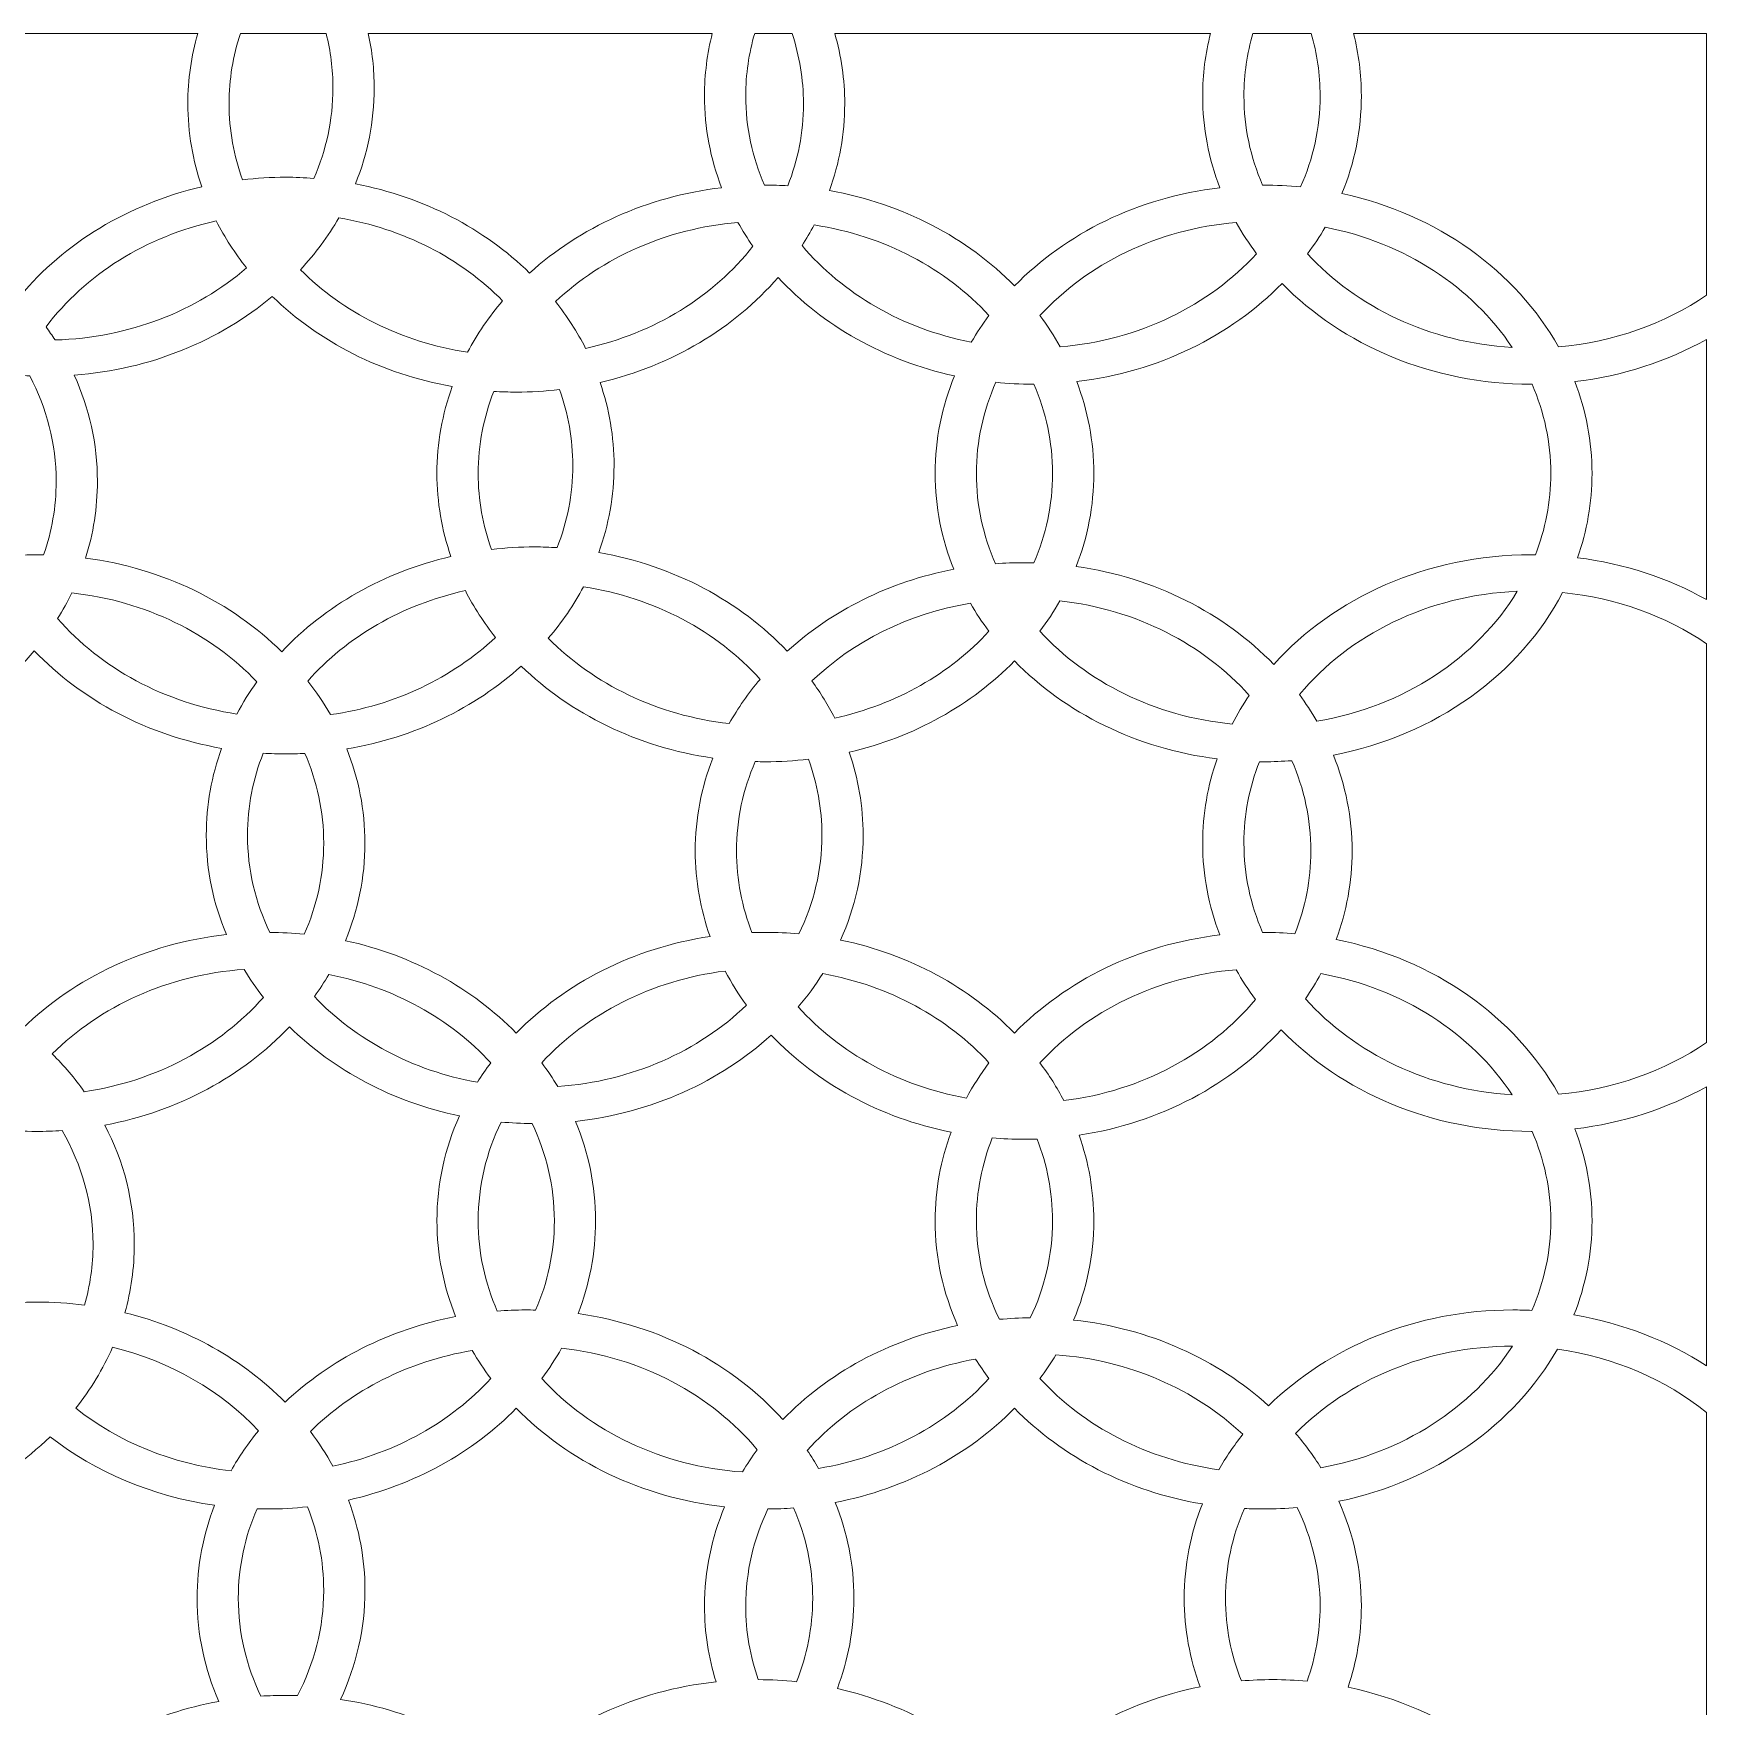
# Model space of a CAD drawing. Header units: millimetres. Extents: x -1200 to 1200, y -590 to 590.
# Drawn here: x 605 to 1200, y -5 to 590 of the extents above; entities that cross this region are included whole.
import ezdxf

# ---------------------------------------------------------------- set-up
doc = ezdxf.new("R2010")
doc.units = ezdxf.units.MM
doc.header["$MEASUREMENT"] = 0
doc.layers.add('Layer 1', color=7, linetype='Continuous')

msp = doc.modelspace()

# ---------------------------------------------------------------- linework, layer by layer
at = {"layer": 'Layer 1', "color": 250, "lineweight": 20}
for points, knots in [([(543.3538, 589.9734), (543.3538, 589.9734), (663.743, 589.9734), (663.743, 589.9734), (661.4451, 581.9739), (660.2236, 573.6065), (660.2236, 564.9951), (660.2236, 554.7371), (661.9615, 544.8251), (665.1823, 535.4687), (638.9406, 529.3663), (616.2749, 515.4071), (600.6733, 496.6547), (584.7477, 513.2691), (562.9384, 525.4062), (538.1119, 530.5495), (543.2757, 542.1024), (546.1196, 554.6628), (546.1196, 567.7908), (546.1196, 575.4042), (545.1628, 582.8268), (543.3538, 589.9734)], [0, 0, 0, 0, 0.14285714, 0.14285714, 0.14285714, 0.28571429, 0.28571429, 0.28571429, 0.42857143, 0.42857143, 0.42857143, 0.57142857, 0.57142857, 0.57142857, 0.71428571, 0.71428571, 0.71428571, 0.85714286, 0.85714286, 0.85714286, 1, 1, 1, 1]), ([(678.9283, 589.9734), (678.9283, 589.9734), (709.379, 589.9734), (709.379, 589.9734), (710.9594, 583.7271), (711.7941, 577.2402), (711.7941, 570.5864), (711.7941, 559.2826), (709.3811, 548.4571), (704.9969, 538.4824), (701.6936, 538.7329), (698.3528, 538.8664), (694.9774, 538.8664), (689.7795, 538.8664), (684.6596, 538.5622), (679.6384, 537.9781), (676.5513, 546.5092), (674.8814, 555.5866), (674.8814, 564.9951), (674.8814, 573.6585), (676.2936, 582.04), (678.9283, 589.9734)], [0, 0, 0, 0, 0.14285714, 0.14285714, 0.14285714, 0.28571429, 0.28571429, 0.28571429, 0.42857143, 0.42857143, 0.42857143, 0.57142857, 0.57142857, 0.57142857, 0.71428571, 0.71428571, 0.71428571, 0.85714286, 0.85714286, 0.85714286, 1, 1, 1, 1]), ([(724.3458, 589.9734), (724.3458, 589.9734), (846.5984, 589.9734), (846.5984, 589.9734), (844.7889, 582.8268), (843.8346, 575.4042), (843.8346, 567.7908), (843.8346, 556.3909), (845.9735, 545.4152), (849.9183, 535.1585), (823.3319, 532.0262), (799.5342, 520.9844), (781.7067, 504.8339), (765.6141, 520.5317), (744.0994, 531.8683), (719.7934, 536.5197), (724.098, 547.186), (726.452, 558.6523), (726.452, 570.5864), (726.452, 577.2124), (725.7263, 583.6925), (724.3458, 589.9734)], [0, 0, 0, 0, 0.14285714, 0.14285714, 0.14285714, 0.28571429, 0.28571429, 0.28571429, 0.42857143, 0.42857143, 0.42857143, 0.57142857, 0.57142857, 0.57142857, 0.71428571, 0.71428571, 0.71428571, 0.85714286, 0.85714286, 0.85714286, 1, 1, 1, 1]), ([(861.6692, 589.9734), (861.6692, 589.9734), (874.9604, 589.9734), (874.9604, 589.9734), (877.5957, 582.04), (879.0114, 573.6585), (879.0114, 564.9951), (879.0114, 554.7904), (877.0448, 544.9766), (873.4377, 535.8259), (870.8049, 535.9837), (868.1507, 536.0708), (865.4735, 536.0708), (865.3563, 536.0708), (865.2393, 536.0691), (865.1221, 536.0686), (860.8425, 545.9375), (858.4925, 556.6307), (858.4925, 567.7908), (858.4925, 575.4434), (859.5954, 582.8759), (861.6692, 589.9734)], [0, 0, 0, 0, 0.14285714, 0.14285714, 0.14285714, 0.28571429, 0.28571429, 0.28571429, 0.42857143, 0.42857143, 0.42857143, 0.57142857, 0.57142857, 0.57142857, 0.71428571, 0.71428571, 0.71428571, 0.85714286, 0.85714286, 0.85714286, 1, 1, 1, 1]), ([(890.1483, 589.9734), (890.1483, 589.9734), (1023.6531, 589.9734), (1023.6531, 589.9734), (1021.8436, 582.8264), (1020.8882, 575.4045), (1020.8882, 567.7908), (1020.8882, 556.3909), (1023.0285, 545.4152), (1026.9723, 535.1581), (997.9419, 531.7382), (972.2346, 518.8898), (953.9972, 500.2555), (937.2826, 517.3307), (914.2967, 529.5502), (888.2272, 534.1038), (891.7567, 543.8587), (893.6692, 554.237), (893.6692, 564.9951), (893.6692, 573.6065), (892.4462, 581.9739), (890.1483, 589.9734)], [0, 0, 0, 0, 0.14285714, 0.14285714, 0.14285714, 0.28571429, 0.28571429, 0.28571429, 0.42857143, 0.42857143, 0.42857143, 0.57142857, 0.57142857, 0.57142857, 0.71428571, 0.71428571, 0.71428571, 0.85714286, 0.85714286, 0.85714286, 1, 1, 1, 1]), ([(1038.7192, 589.9734), (1038.7192, 589.9734), (1059.4458, 589.9734), (1059.4458, 589.9734), (1061.5181, 582.875), (1062.6224, 575.4429), (1062.6224, 567.7908), (1062.6224, 556.3829), (1060.1669, 545.4613), (1055.7051, 535.4107), (1051.378, 535.843), (1046.9823, 536.0708), (1042.527, 536.0708), (1042.4099, 536.0708), (1042.2928, 536.0691), (1042.1757, 536.0686), (1037.8966, 545.9375), (1035.5461, 556.6307), (1035.5461, 567.7908), (1035.5461, 575.4429), (1036.6475, 582.875), (1038.7192, 589.9734)], [0, 0, 0, 0, 0.14285714, 0.14285714, 0.14285714, 0.28571429, 0.28571429, 0.28571429, 0.42857143, 0.42857143, 0.42857143, 0.57142857, 0.57142857, 0.57142857, 0.71428571, 0.71428571, 0.71428571, 0.85714286, 0.85714286, 0.85714286, 1, 1, 1, 1]), ([(1074.513, 589.9734), (1074.513, 589.9734), (1199.95, 589.9734), (1199.95, 589.9734), (1199.95, 589.9734), (1199.95, 496.9338), (1199.95, 496.9338), (1185.1029, 486.8383), (1167.0246, 480.246), (1147.3426, 478.5981), (1132.2814, 505.4811), (1104.1881, 525.7932), (1070.373, 533.1066), (1074.8383, 543.9474), (1077.2804, 555.6267), (1077.2804, 567.7908), (1077.2804, 575.4045), (1076.3231, 582.8264), (1074.513, 589.9734)], [0, 0, 0, 0, 0.16666667, 0.16666667, 0.16666667, 0.33333333, 0.33333333, 0.33333333, 0.5, 0.5, 0.5, 0.66666667, 0.66666667, 0.66666667, 0.83333333, 0.83333333, 0.83333333, 1, 1, 1, 1]), ([(609.8335, 485.7106), (610.9475, 484.1774), (612.0193, 482.6179), (613.0416, 481.0315), (639.467, 481.7778), (663.4097, 491.4149), (681.0997, 506.6354), (676.9462, 511.8734), (673.3311, 517.4638), (670.3325, 523.3461), (645.2299, 517.8474), (623.7527, 504.1533), (609.8335, 485.7106)], [0, 0, 0, 0, 0.25, 0.25, 0.25, 0.5, 0.5, 0.5, 0.75, 0.75, 0.75, 1, 1, 1, 1]), ([(759.6135, 476.6904), (763.0585, 483.1756), (767.2495, 489.299), (772.0975, 494.9662), (757.2985, 509.9588), (736.9479, 520.623), (713.8984, 524.4427), (710.0941, 517.8589), (705.4987, 511.6817), (700.2308, 506.0047), (715.3366, 490.8867), (736.1237, 480.2439), (759.6135, 476.6904)], [0, 0, 0, 0, 0.25, 0.25, 0.25, 0.5, 0.5, 0.5, 0.75, 0.75, 0.75, 1, 1, 1, 1]), ([(861.0497, 514.334), (859.1321, 517.0721), (857.3586, 519.8963), (855.7342, 522.7953), (830.2552, 520.6605), (807.4599, 510.2404), (790.8924, 494.6569), (795.0159, 489.4479), (798.6045, 483.8907), (801.585, 478.0447), (826.0741, 483.4086), (847.1114, 496.571), (861.0497, 514.334)], [0, 0, 0, 0, 0.25, 0.25, 0.25, 0.5, 0.5, 0.5, 0.75, 0.75, 0.75, 1, 1, 1, 1]), ([(938.6678, 480.275), (914.1941, 485.0014), (892.9657, 497.4752), (878.511, 514.6003), (880.0488, 516.9761), (881.4829, 519.4112), (882.8046, 521.8996), (907.7592, 518.1252), (929.6606, 506.3469), (944.9445, 489.7065), (942.6697, 486.6706), (940.5723, 483.5226), (938.6678, 480.275)], [0, 0, 0, 0, 0.25, 0.25, 0.25, 0.5, 0.5, 0.5, 0.75, 0.75, 0.75, 1, 1, 1, 1]), ([(1040.0294, 511.6813), (1037.3637, 515.2386), (1034.9436, 518.9491), (1032.7888, 522.7936), (1004.698, 520.4399), (979.8691, 508.0182), (963.0528, 489.7065), (965.7176, 486.1509), (968.1361, 482.4413), (970.2894, 478.5981), (998.3827, 480.95), (1023.2131, 493.3687), (1040.0294, 511.6813)], [0, 0, 0, 0, 0.25, 0.25, 0.25, 0.5, 0.5, 0.5, 0.75, 0.75, 0.75, 1, 1, 1, 1]), ([(1130.8617, 478.3886), (1101.5484, 480.083), (1075.5489, 492.7219), (1058.1407, 511.6787), (1060.4171, 514.7155), (1062.5159, 517.8644), (1064.4205, 521.1132), (1092.7334, 515.644), (1116.7007, 499.8019), (1130.8617, 478.3886)], [0, 0, 0, 0, 0.33333333, 0.33333333, 0.33333333, 0.66666667, 0.66666667, 0.66666667, 1, 1, 1, 1]), ([(932.7083, 468.283), (907.6851, 473.6951), (885.7956, 486.223), (870.0002, 503.2653), (854.4497, 485.254), (832.2914, 471.8632), (806.7388, 465.9217), (809.96, 456.5648), (811.7, 446.6537), (811.7, 436.3949), (811.7, 425.6368), (809.7919, 415.2563), (806.2615, 405.5027), (832.9649, 400.8369), (856.4328, 388.1284), (873.2375, 370.3953), (889.0033, 384.7746), (909.4851, 395.1398), (932.4575, 399.5376), (928.1529, 410.2022), (925.8039, 421.6674), (925.8039, 433.5992), (925.8039, 445.7641), (928.2409, 457.4429), (932.7083, 468.283)], [0, 0, 0, 0, 0.125, 0.125, 0.125, 0.25, 0.25, 0.25, 0.375, 0.375, 0.375, 0.5, 0.5, 0.5, 0.625, 0.625, 0.625, 0.75, 0.75, 0.75, 0.875, 0.875, 0.875, 1, 1, 1, 1]), ([(1046.132, 365.7239), (1067.5431, 389.4256), (1100.6131, 404.6749), (1137.6113, 404.6749), (1138.1123, 404.6749), (1138.6102, 404.6634), (1139.1096, 404.6579), (1142.6596, 413.7429), (1144.5917, 423.4795), (1144.5917, 433.5992), (1144.5917, 444.7609), (1142.2408, 455.4542), (1137.9606, 465.3239), (1137.844, 465.3234), (1137.7279, 465.32), (1137.6113, 465.32), (1102.2724, 465.32), (1070.5181, 479.2309), (1049.0835, 501.1311), (1030.8451, 482.498), (1005.1359, 469.6518), (976.1048, 466.2335), (980.0523, 455.9764), (982.196, 445.0016), (982.196, 433.5992), (982.196, 422.0466), (979.9932, 410.9323), (975.9468, 400.5579), (1003.8719, 396.5883), (1028.5282, 383.8671), (1046.132, 365.7239)], [0, 0, 0, 0, 0.1, 0.1, 0.1, 0.2, 0.2, 0.2, 0.3, 0.3, 0.3, 0.4, 0.4, 0.4, 0.5, 0.5, 0.5, 0.6, 0.6, 0.6, 0.7, 0.7, 0.7, 0.8, 0.8, 0.8, 0.9, 0.9, 0.9, 1, 1, 1, 1]), ([(619.877, 468.5001), (625.1699, 456.8226), (628.0889, 444.1038), (628.0889, 430.8035), (628.0889, 421.3657), (626.6226, 412.2175), (623.8778, 403.5288), (651.4221, 399.8807), (675.8618, 387.7274), (693.6022, 370.2315), (708.9287, 386.475), (729.8388, 398.5195), (753.7055, 404.0708), (750.4838, 413.4271), (748.7503, 423.3408), (748.7503, 433.5992), (748.7503, 444.3564), (750.6579, 454.7339), (754.1874, 464.4872), (729.0552, 468.8782), (706.7869, 480.3915), (690.2444, 496.5147), (671.5751, 480.8634), (647.0319, 470.5695), (619.877, 468.5001)], [0, 0, 0, 0, 0.125, 0.125, 0.125, 0.25, 0.25, 0.25, 0.375, 0.375, 0.375, 0.5, 0.5, 0.5, 0.625, 0.625, 0.625, 0.75, 0.75, 0.75, 0.875, 0.875, 0.875, 1, 1, 1, 1]), ([(1199.95, 481.2316), (1199.95, 481.2316), (1199.95, 388.7578), (1199.95, 388.7578), (1186.3175, 396.3584), (1170.7858, 401.552), (1154.1388, 403.6389), (1157.4561, 413.1221), (1159.2496, 423.1825), (1159.2496, 433.5992), (1159.2496, 445.0011), (1157.1048, 455.9756), (1153.1595, 466.2335), (1170.1768, 468.2373), (1186.0503, 473.4817), (1199.95, 481.2316)], [0, 0, 0, 0, 0.2, 0.2, 0.2, 0.4, 0.4, 0.4, 0.6, 0.6, 0.6, 0.8, 0.8, 0.8, 1, 1, 1, 1]), ([(608.9788, 404.6485), (611.8712, 412.9275), (613.431, 421.7109), (613.431, 430.8035), (613.431, 444.1542), (610.0712, 456.8366), (604.0626, 468.2381), (602.6039, 468.3013), (601.1527, 468.3888), (599.708, 468.498), (595.3231, 458.5229), (592.9122, 447.6996), (592.9122, 436.3949), (592.9122, 425.167), (595.2907, 414.4124), (599.6193, 404.4936), (601.8803, 404.61), (604.1576, 404.6749), (606.4506, 404.6749), (607.2958, 404.6749), (608.1376, 404.6643), (608.9788, 404.6485)], [0, 0, 0, 0, 0.14285714, 0.14285714, 0.14285714, 0.28571429, 0.28571429, 0.28571429, 0.42857143, 0.42857143, 0.42857143, 0.57142857, 0.57142857, 0.57142857, 0.71428571, 0.71428571, 0.71428571, 0.85714286, 0.85714286, 0.85714286, 1, 1, 1, 1]), ([(960.9061, 465.3239), (960.7894, 465.3234), (960.6743, 465.32), (960.5577, 465.32), (956.1, 465.32), (951.7008, 465.547), (947.3711, 465.9792), (942.9093, 455.9286), (940.4618, 445.008), (940.4618, 433.5992), (940.4618, 422.2976), (942.8709, 411.4729), (947.2545, 401.5008), (950.5593, 401.7504), (953.9031, 401.8793), (957.279, 401.8793), (958.4875, 401.8793), (959.6895, 401.8571), (960.8891, 401.8247), (965.1827, 411.7076), (967.5381, 422.42), (967.5381, 433.5992), (967.5381, 444.7614), (965.1887, 455.455), (960.9061, 465.3239)], [0, 0, 0, 0, 0.125, 0.125, 0.125, 0.25, 0.25, 0.25, 0.375, 0.375, 0.375, 0.5, 0.5, 0.5, 0.625, 0.625, 0.625, 0.75, 0.75, 0.75, 0.875, 0.875, 0.875, 1, 1, 1, 1]), ([(768.1637, 406.5809), (773.1855, 407.1655), (778.3058, 407.4706), (783.5042, 407.4706), (786.1824, 407.4706), (788.8377, 407.3836), (791.472, 407.2253), (795.0795, 416.3756), (797.0422, 426.1911), (797.0422, 436.3949), (797.0422, 445.8042), (795.3707, 454.8803), (792.2831, 463.4119), (787.2629, 462.8277), (782.1445, 462.5244), (776.9467, 462.5244), (774.2689, 462.5244), (771.6101, 462.6038), (768.9764, 462.7608), (765.3704, 453.613), (763.4082, 443.8013), (763.4082, 433.5992), (763.4082, 424.1903), (765.0756, 415.1117), (768.1637, 406.5809)], [0, 0, 0, 0, 0.125, 0.125, 0.125, 0.25, 0.25, 0.25, 0.375, 0.375, 0.375, 0.5, 0.5, 0.5, 0.625, 0.625, 0.625, 0.75, 0.75, 0.75, 0.875, 0.875, 0.875, 1, 1, 1, 1]), ([(852.6271, 344.704), (855.7537, 350.2398), (859.4288, 355.4975), (863.5988, 360.4155), (848.2915, 377.422), (826.1322, 389.4734), (800.8338, 393.2998), (797.3869, 386.8133), (793.1899, 380.6929), (788.3383, 375.0244), (804.4268, 358.7233), (827.081, 347.541), (852.6271, 344.704)], [0, 0, 0, 0, 0.25, 0.25, 0.25, 0.5, 0.5, 0.5, 0.75, 0.75, 0.75, 1, 1, 1, 1]), ([(618.9557, 391.1323), (617.4539, 388.0115), (615.781, 384.9696), (613.9479, 382.0135), (629.2814, 364.4579), (651.8304, 351.9923), (677.6432, 348.0885), (679.7466, 352.0499), (682.1311, 355.8743), (684.7718, 359.5434), (668.5515, 376.5848), (645.2769, 388.2867), (618.9557, 391.1323)], [0, 0, 0, 0, 0.25, 0.25, 0.25, 0.5, 0.5, 0.5, 0.75, 0.75, 0.75, 1, 1, 1, 1]), ([(702.872, 359.8241), (716.7188, 375.4737), (736.3288, 387.0101), (758.8604, 391.9473), (761.8414, 386.1012), (765.4299, 380.5428), (769.5529, 375.3325), (754.3341, 361.0201), (733.8622, 351.0647), (710.8808, 347.885), (708.5143, 352.032), (705.835, 356.0198), (702.872, 359.8241)], [0, 0, 0, 0, 0.25, 0.25, 0.25, 0.5, 0.5, 0.5, 0.75, 0.75, 0.75, 1, 1, 1, 1]), ([(944.9435, 377.4919), (942.544, 380.6938), (940.3407, 384.0181), (938.355, 387.4551), (916.2619, 383.795), (896.6458, 373.8523), (882.0239, 359.8301), (885.07, 355.6328), (887.7793, 351.2298), (890.1142, 346.6497), (912.0267, 351.4495), (931.1719, 362.4956), (944.9435, 377.4919)], [0, 0, 0, 0, 0.25, 0.25, 0.25, 0.5, 0.5, 0.5, 0.75, 0.75, 0.75, 1, 1, 1, 1]), ([(1031.346, 344.5342), (1033.1696, 348.0428), (1035.2153, 351.4453), (1037.4622, 354.7303), (1021.2556, 372.7868), (997.3334, 385.2777), (970.1274, 388.3004), (968.0165, 384.5626), (965.6515, 380.9524), (963.0554, 377.4881), (979.5828, 359.4921), (1003.8503, 347.1852), (1031.346, 344.5342)], [0, 0, 0, 0, 0.25, 0.25, 0.25, 0.5, 0.5, 0.5, 0.75, 0.75, 0.75, 1, 1, 1, 1]), ([(1055.2393, 355.0017), (1072.9291, 376.1991), (1100.9514, 390.3676), (1132.6972, 391.7006), (1118.3676, 368.0626), (1092.3271, 350.6678), (1061.4479, 345.5506), (1059.5669, 348.8044), (1057.4917, 351.9577), (1055.2393, 355.0017)], [0, 0, 0, 0, 0.33333333, 0.33333333, 0.33333333, 0.66666667, 0.66666667, 0.66666667, 1, 1, 1, 1]), ([(1199.95, 373.0659), (1199.95, 373.0659), (1199.95, 231.3464), (1199.95, 231.3464), (1185.1034, 221.2513), (1167.0267, 214.659), (1147.3456, 213.0112), (1131.9856, 240.4306), (1103.0672, 261.0148), (1068.3488, 267.9434), (1072.0119, 277.8647), (1074.0015, 288.4389), (1074.0015, 299.4077), (1074.0015, 311.3422), (1071.6556, 322.8094), (1067.3499, 333.4753), (1103.6316, 340.4201), (1133.702, 362.2515), (1148.7847, 391.2654), (1167.9059, 389.4234), (1185.4673, 382.9122), (1199.95, 373.0659)], [0, 0, 0, 0, 0.14285714, 0.14285714, 0.14285714, 0.28571429, 0.28571429, 0.28571429, 0.42857143, 0.42857143, 0.42857143, 0.57142857, 0.57142857, 0.57142857, 0.71428571, 0.71428571, 0.71428571, 0.85714286, 0.85714286, 0.85714286, 1, 1, 1, 1]), ([(605.6714, 370.5421), (590.6712, 352.5158), (569.1416, 338.9206), (544.184, 332.4751), (547.5708, 322.9011), (549.3984, 312.7332), (549.3984, 302.2034), (549.3984, 287.6495), (545.9085, 273.7903), (539.6307, 261.2324), (563.2105, 258.5293), (584.6137, 249.6026), (601.6265, 236.4065), (619.972, 254.3256), (645.383, 266.5694), (673.9396, 269.6949), (669.3108, 280.7094), (666.781, 292.6033), (666.781, 304.9991), (666.781, 315.7558), (668.6892, 326.1325), (672.2182, 335.8861), (645.7413, 340.5118), (622.4447, 353.0436), (605.6714, 370.5421)], [0, 0, 0, 0, 0.125, 0.125, 0.125, 0.25, 0.25, 0.25, 0.375, 0.375, 0.375, 0.5, 0.5, 0.5, 0.625, 0.625, 0.625, 0.75, 0.75, 0.75, 0.875, 0.875, 0.875, 1, 1, 1, 1]), ([(840.5559, 299.4077), (840.5559, 310.9582), (842.7532, 322.0708), (846.7977, 332.444), (819.9769, 336.2582), (796.1709, 348.1453), (778.7331, 365.1564), (762.3048, 350.2782), (740.8111, 339.7348), (716.7343, 335.7218), (720.8998, 325.2104), (723.1732, 313.9339), (723.1732, 302.2034), (723.1732, 290.0394), (720.7312, 278.3601), (716.2659, 267.5192), (740.2331, 262.3358), (761.3264, 250.622), (776.9426, 234.6673), (794.3143, 252.4175), (818.4637, 264.919), (845.8074, 269.0216), (842.3944, 278.6285), (840.5559, 288.8361), (840.5559, 299.4077)], [0, 0, 0, 0, 0.125, 0.125, 0.125, 0.25, 0.25, 0.25, 0.375, 0.375, 0.375, 0.5, 0.5, 0.5, 0.625, 0.625, 0.625, 0.75, 0.75, 0.75, 0.875, 0.875, 0.875, 1, 1, 1, 1]), ([(1020.8882, 302.2034), (1020.8882, 312.618), (1022.6768, 322.6762), (1025.993, 332.1572), (997.3649, 335.747), (972.0304, 348.516), (953.9987, 366.94), (938.8059, 351.4179), (918.4292, 339.9115), (895.2651, 334.5254), (898.4858, 325.1681), (900.2268, 315.2578), (900.2268, 304.9991), (900.2268, 291.8716), (897.3868, 279.3077), (892.224, 267.7548), (916.6452, 262.6947), (938.1413, 250.8652), (953.9962, 234.6673), (972.2331, 253.302), (997.9419, 266.1508), (1026.9723, 269.5707), (1023.0275, 279.827), (1020.8882, 290.8035), (1020.8882, 302.2034)], [0, 0, 0, 0, 0.125, 0.125, 0.125, 0.25, 0.25, 0.25, 0.375, 0.375, 0.375, 0.5, 0.5, 0.5, 0.625, 0.625, 0.625, 0.75, 0.75, 0.75, 0.875, 0.875, 0.875, 1, 1, 1, 1]), ([(681.4389, 304.9991), (681.4389, 315.2024), (683.4021, 325.0149), (687.0086, 334.1635), (689.6424, 334.0061), (692.2996, 333.9242), (694.9774, 333.9242), (697.2699, 333.9242), (699.5448, 333.9886), (701.8052, 334.1047), (706.1338, 324.185), (708.5154, 313.4316), (708.5154, 302.2034), (708.5154, 290.7955), (706.0598, 279.874), (701.598, 269.8234), (697.5696, 270.2257), (693.4807, 270.4501), (689.3401, 270.4792), (684.2543, 281.1122), (681.4389, 292.7761), (681.4389, 304.9991)], [0, 0, 0, 0, 0.14285714, 0.14285714, 0.14285714, 0.28571429, 0.28571429, 0.28571429, 0.42857143, 0.42857143, 0.42857143, 0.57142857, 0.57142857, 0.57142857, 0.71428571, 0.71428571, 0.71428571, 0.85714286, 0.85714286, 0.85714286, 1, 1, 1, 1]), ([(855.2137, 299.4077), (855.2137, 310.5869), (857.5722, 321.2946), (861.8649, 331.178), (863.0633, 331.1456), (864.2664, 331.1285), (865.4735, 331.1285), (870.6708, 331.1285), (875.7897, 331.4319), (880.8094, 332.0156), (883.897, 323.484), (885.569, 314.4083), (885.569, 304.9991), (885.569, 292.5731), (882.6594, 280.7235), (877.4126, 269.9488), (873.4867, 270.303), (869.5033, 270.4834), (865.4735, 270.4834), (863.8821, 270.4834), (862.2967, 270.454), (860.7204, 270.3977), (857.1534, 279.5027), (855.2137, 289.2628), (855.2137, 299.4077)], [0, 0, 0, 0, 0.125, 0.125, 0.125, 0.25, 0.25, 0.25, 0.375, 0.375, 0.375, 0.5, 0.5, 0.5, 0.625, 0.625, 0.625, 0.75, 0.75, 0.75, 0.875, 0.875, 0.875, 1, 1, 1, 1]), ([(1035.5461, 302.2034), (1035.5461, 312.3206), (1037.4738, 322.0546), (1041.0227, 331.1371), (1041.5237, 331.1315), (1042.0251, 331.1285), (1042.527, 331.1285), (1045.9038, 331.1285), (1049.2462, 331.2608), (1052.5509, 331.5112), (1056.9356, 321.5365), (1059.3437, 310.712), (1059.3437, 299.4077), (1059.3437, 289.1186), (1057.3435, 279.2267), (1053.6789, 270.0111), (1050.0068, 270.3204), (1046.2887, 270.4834), (1042.527, 270.4834), (1042.4099, 270.4834), (1042.2928, 270.4817), (1042.1757, 270.4813), (1037.8971, 280.351), (1035.5461, 291.0434), (1035.5461, 302.2034)], [0, 0, 0, 0, 0.125, 0.125, 0.125, 0.25, 0.25, 0.25, 0.375, 0.375, 0.375, 0.5, 0.5, 0.5, 0.625, 0.625, 0.625, 0.75, 0.75, 0.75, 0.875, 0.875, 0.875, 1, 1, 1, 1]), ([(612.0028, 227.2984), (616.2163, 223.1049), (620.0436, 218.6055), (623.4399, 213.8475), (649.1717, 217.6603), (671.6852, 229.9784), (687.0762, 247.3744), (684.5896, 250.5669), (682.3087, 253.89), (680.2385, 257.3257), (653.1731, 255.426), (629.0277, 244.1858), (612.0028, 227.2984)], [0, 0, 0, 0, 0.25, 0.25, 0.25, 0.5, 0.5, 0.5, 0.75, 0.75, 0.75, 1, 1, 1, 1]), ([(858.7502, 244.5754), (855.9334, 248.4604), (853.4073, 252.522), (851.1949, 256.7351), (824.9748, 253.488), (801.9037, 241.4379), (785.9993, 224.1187), (788.0416, 221.3939), (789.9416, 218.5811), (791.6861, 215.6848), (818.139, 217.5422), (841.7985, 228.3207), (858.7502, 244.5754)], [0, 0, 0, 0, 0.25, 0.25, 0.25, 0.5, 0.5, 0.5, 0.75, 0.75, 0.75, 1, 1, 1, 1]), ([(936.9308, 211.6001), (912.8875, 215.899), (891.8702, 227.6581), (877.1733, 243.9865), (880.3575, 247.7414), (883.259, 251.6925), (885.8437, 255.8152), (909.5366, 251.5739), (930.2847, 240.0841), (944.945, 224.1204), (941.9556, 220.1309), (939.2737, 215.9485), (936.9308, 211.6001)], [0, 0, 0, 0, 0.25, 0.25, 0.25, 0.5, 0.5, 0.5, 0.75, 0.75, 0.75, 1, 1, 1, 1]), ([(1039.644, 246.6068), (1037.1284, 250.0071), (1034.8391, 253.5465), (1032.7888, 257.2062), (1004.6986, 254.8526), (979.8696, 242.4309), (963.0534, 224.1196), (966.252, 219.8523), (969.097, 215.3635), (971.552, 210.687), (999.4111, 214.1359), (1023.7151, 227.5211), (1039.644, 246.6068)], [0, 0, 0, 0, 0.25, 0.25, 0.25, 0.5, 0.5, 0.5, 0.75, 0.75, 0.75, 1, 1, 1, 1]), ([(1130.8671, 212.8012), (1101.146, 214.5173), (1074.8283, 227.4832), (1057.4181, 246.8774), (1059.3967, 249.7694), (1061.2203, 252.7529), (1062.8717, 255.8195), (1091.8607, 250.6365), (1116.4499, 234.6075), (1130.8671, 212.8012)], [0, 0, 0, 0, 0.33333333, 0.33333333, 0.33333333, 0.66666667, 0.66666667, 0.66666667, 1, 1, 1, 1]), ([(763.1354, 217.1987), (764.6178, 219.563), (766.2051, 221.8696), (767.8885, 224.1161), (753.5449, 239.7359), (733.3714, 251.0717), (710.3133, 255.5259), (708.7335, 252.8318), (707.019, 250.2064), (705.182, 247.6565), (719.7678, 232.3338), (740.056, 221.329), (763.1354, 217.1987)], [0, 0, 0, 0, 0.25, 0.25, 0.25, 0.5, 0.5, 0.5, 0.75, 0.75, 0.75, 1, 1, 1, 1]), ([(630.7306, 201.9706), (637.4492, 189.0514), (641.2039, 174.7121), (641.2039, 159.6249), (641.2039, 151.249), (640.0434, 143.1035), (637.8646, 135.3033), (660.2505, 129.7896), (679.9522, 118.54), (694.7647, 103.4869), (710.7107, 118.5498), (731.7345, 129.412), (755.4009, 133.9438), (751.0942, 144.6093), (748.7503, 156.0782), (748.7503, 168.0118), (748.7503, 181.141), (751.5887, 193.7065), (756.7536, 205.2596), (733.0286, 210.1745), (712.0603, 221.4741), (696.3471, 236.9684), (679.8511, 219.4849), (656.8872, 206.8622), (630.7306, 201.9706)], [0, 0, 0, 0, 0.125, 0.125, 0.125, 0.25, 0.25, 0.25, 0.375, 0.375, 0.375, 0.5, 0.5, 0.5, 0.625, 0.625, 0.625, 0.75, 0.75, 0.75, 0.875, 0.875, 0.875, 1, 1, 1, 1]), ([(931.4496, 199.4762), (906.0177, 204.5526), (883.6979, 216.9559), (867.5392, 234.0059), (849.4429, 217.5025), (825.1323, 206.2874), (797.9749, 203.3169), (802.6053, 192.3019), (805.1424, 180.4097), (805.1424, 168.0118), (805.1424, 156.4601), (802.9421, 145.3441), (798.8957, 134.97), (828.233, 130.7988), (853.9636, 116.9677), (871.6972, 97.3379), (887.5831, 113.7137), (909.2139, 125.6686), (933.8067, 130.7637), (928.6423, 142.3172), (925.8039, 154.8831), (925.8039, 168.0118), (925.8039, 178.9815), (927.7851, 189.5553), (931.4496, 199.4762)], [0, 0, 0, 0, 0.125, 0.125, 0.125, 0.25, 0.25, 0.25, 0.375, 0.375, 0.375, 0.5, 0.5, 0.5, 0.625, 0.625, 0.625, 0.75, 0.75, 0.75, 0.875, 0.875, 0.875, 1, 1, 1, 1]), ([(1137.9601, 199.7365), (1137.8436, 199.736), (1137.7279, 199.7327), (1137.6113, 199.7327), (1102.0883, 199.7327), (1070.1889, 213.7903), (1048.7508, 235.8889), (1031.2169, 216.4789), (1005.865, 202.7404), (976.9365, 198.4018), (980.3525, 188.7937), (982.196, 178.5865), (982.196, 168.0118), (982.196, 155.614), (979.6608, 143.7205), (975.0305, 132.7056), (1002.0493, 129.7495), (1026.2477, 118.6296), (1044.315, 102.264), (1065.7061, 123.1333), (1096.6852, 136.2919), (1131.0538, 136.2919), (1133.3473, 136.2919), (1135.6232, 136.227), (1137.8841, 136.1106), (1142.2122, 146.0294), (1144.5917, 156.7845), (1144.5917, 168.0118), (1144.5917, 179.1736), (1142.2402, 189.8663), (1137.9601, 199.7365)], [0, 0, 0, 0, 0.1, 0.1, 0.1, 0.2, 0.2, 0.2, 0.3, 0.3, 0.3, 0.4, 0.4, 0.4, 0.5, 0.5, 0.5, 0.6, 0.6, 0.6, 0.7, 0.7, 0.7, 0.8, 0.8, 0.8, 0.9, 0.9, 0.9, 1, 1, 1, 1]), ([(1199.95, 215.6439), (1199.95, 215.6439), (1199.95, 116.4364), (1199.95, 116.4364), (1186.2009, 125.3017), (1170.1794, 131.5983), (1152.8121, 134.493), (1156.9777, 145.004), (1159.2496, 156.2818), (1159.2496, 168.0118), (1159.2496, 179.4134), (1157.1083, 190.3886), (1153.1629, 200.6466), (1170.1794, 202.6508), (1186.0518, 207.8948), (1199.95, 215.6439)], [0, 0, 0, 0, 0.2, 0.2, 0.2, 0.4, 0.4, 0.4, 0.6, 0.6, 0.6, 0.8, 0.8, 0.8, 1, 1, 1, 1]), ([(770.1949, 135.9074), (773.5017, 136.1579), (776.8471, 136.2919), (780.2254, 136.2919), (781.4329, 136.2919), (782.6345, 136.2702), (783.8329, 136.2378), (788.1276, 146.1203), (790.4846, 156.8327), (790.4846, 168.0118), (790.4846, 180.2386), (787.6642, 191.9034), (782.5749, 202.5385), (778.8633, 202.5642), (775.1907, 202.7425), (771.5676, 203.0685), (766.3167, 192.2929), (763.4082, 180.4408), (763.4082, 168.0118), (763.4082, 156.7089), (765.8117, 145.8817), (770.1949, 135.9074)], [0, 0, 0, 0, 0.14285714, 0.14285714, 0.14285714, 0.28571429, 0.28571429, 0.28571429, 0.42857143, 0.42857143, 0.42857143, 0.57142857, 0.57142857, 0.57142857, 0.71428571, 0.71428571, 0.71428571, 0.85714286, 0.85714286, 0.85714286, 1, 1, 1, 1]), ([(623.5205, 137.9867), (625.4927, 144.9204), (626.5461, 152.1681), (626.5461, 159.6249), (626.5461, 174.1515), (622.5688, 187.8866), (615.5283, 200.042), (612.5318, 199.8377), (609.5052, 199.7327), (606.4506, 199.7327), (601.9954, 199.7327), (597.5982, 199.9593), (593.2704, 200.391), (588.8081, 190.34), (586.3546, 179.4207), (586.3546, 168.0118), (586.3546, 157.6105), (588.3974, 147.6145), (592.1385, 138.3132), (596.8305, 138.8213), (601.6071, 139.0876), (606.4506, 139.0876), (612.248, 139.0876), (617.9463, 138.7104), (623.5205, 137.9867)], [0, 0, 0, 0, 0.125, 0.125, 0.125, 0.25, 0.25, 0.25, 0.375, 0.375, 0.375, 0.5, 0.5, 0.5, 0.625, 0.625, 0.625, 0.75, 0.75, 0.75, 0.875, 0.875, 0.875, 1, 1, 1, 1]), ([(962.028, 197.0287), (960.4522, 196.9724), (958.8703, 196.937), (957.279, 196.937), (953.5142, 196.937), (949.7916, 197.0995), (946.1165, 197.4089), (942.4529, 188.1937), (940.4618, 178.3014), (940.4618, 168.0118), (940.4618, 155.582), (943.3708, 143.7295), (948.6221, 132.9526), (952.2473, 133.2787), (955.9208, 133.46), (959.634, 133.4856), (964.7218, 144.1199), (967.5381, 155.7868), (967.5381, 168.0118), (967.5381, 178.1598), (965.5975, 187.9215), (962.028, 197.0287)], [0, 0, 0, 0, 0.14285714, 0.14285714, 0.14285714, 0.28571429, 0.28571429, 0.28571429, 0.42857143, 0.42857143, 0.42857143, 0.57142857, 0.57142857, 0.57142857, 0.71428571, 0.71428571, 0.71428571, 0.85714286, 0.85714286, 0.85714286, 1, 1, 1, 1]), ([(633.4789, 123.0176), (630.0956, 115.2984), (625.6773, 108.0239), (620.3739, 101.327), (635.4406, 89.4617), (654.5252, 81.4566), (675.575, 79.1188), (678.3934, 84.1076), (681.6571, 88.8712), (685.3273, 93.3633), (672.1106, 107.4926), (654.0828, 118.0306), (633.4789, 123.0176)], [0, 0, 0, 0, 0.25, 0.25, 0.25, 0.5, 0.5, 0.5, 0.75, 0.75, 0.75, 1, 1, 1, 1]), ([(703.7739, 93.0706), (718.5147, 107.7081), (738.6013, 118.1044), (761.3024, 121.8681), (763.2901, 118.4303), (765.4924, 115.1034), (767.8935, 111.8999), (753.8441, 96.6023), (734.201, 85.4162), (711.7366, 80.7773), (709.4006, 85.0463), (706.7368, 89.1524), (703.7739, 93.0706)], [0, 0, 0, 0, 0.25, 0.25, 0.25, 0.5, 0.5, 0.5, 0.75, 0.75, 0.75, 1, 1, 1, 1]), ([(857.2925, 78.6968), (858.9284, 81.4122), (860.6949, 84.0577), (862.593, 86.6229), (846.3924, 106.0347), (821.5263, 119.5521), (793.0712, 122.7134), (790.96, 118.9756), (788.5975, 115.3659), (786.0013, 111.9012), (803.1278, 93.2528), (828.5638, 80.7133), (857.2925, 78.6968)], [0, 0, 0, 0, 0.25, 0.25, 0.25, 0.5, 0.5, 0.5, 0.75, 0.75, 0.75, 1, 1, 1, 1]), ([(1026.6196, 79.4993), (1029.1196, 83.8806), (1031.9676, 88.0843), (1035.1308, 92.0828), (1018.2279, 107.9825), (994.8427, 118.5067), (968.7361, 120.3385), (966.9922, 117.443), (965.0941, 114.6281), (963.0524, 111.9042), (978.6266, 94.9442), (1001.073, 83.0353), (1026.6196, 79.4993)], [0, 0, 0, 0, 0.25, 0.25, 0.25, 0.5, 0.5, 0.5, 0.75, 0.75, 0.75, 1, 1, 1, 1]), ([(1053.9191, 92.3943), (1072.6464, 111.3712), (1100.2758, 123.4102), (1131.0032, 123.4234), (1116.6091, 101.5199), (1091.9652, 85.412), (1062.8962, 80.2081), (1060.2284, 84.463), (1057.2244, 88.5328), (1053.9191, 92.3943)], [0, 0, 0, 0, 0.33333333, 0.33333333, 0.33333333, 0.66666667, 0.66666667, 0.66666667, 1, 1, 1, 1]), ([(1199.95, 99.8212), (1199.95, 99.8212), (1199.95, -32.1848), (1199.95, -32.1848), (1186.5446, -42.98), (1169.8661, -50.686), (1151.3974, -53.9877), (1136.3813, -26.1088), (1107.4474, -5.0603), (1072.5488, 2.1691), (1075.6235, 11.3275), (1077.2804, 21.0116), (1077.2804, 31.0247), (1077.2804, 44.1526), (1074.4404, 56.7156), (1069.2776, 68.2681), (1103.2954, 75.3166), (1131.6443, 95.4942), (1146.9597, 122.3294), (1167.1928, 119.5295), (1185.4793, 111.4745), (1199.95, 99.8212)], [0, 0, 0, 0, 0.14285714, 0.14285714, 0.14285714, 0.28571429, 0.28571429, 0.28571429, 0.42857143, 0.42857143, 0.42857143, 0.57142857, 0.57142857, 0.57142857, 0.71428571, 0.71428571, 0.71428571, 0.85714286, 0.85714286, 0.85714286, 1, 1, 1, 1]), ([(944.9441, 111.9037), (943.2607, 114.1502), (941.6733, 116.4569), (940.1905, 118.8212), (916.1087, 114.512), (895.063, 102.7249), (880.3666, 86.3507), (881.7917, 84.268), (883.1364, 82.138), (884.3934, 79.9632), (908.6894, 83.9894), (929.9864, 95.6153), (944.9441, 111.9037)], [0, 0, 0, 0, 0.25, 0.25, 0.25, 0.5, 0.5, 0.5, 0.75, 0.75, 0.75, 1, 1, 1, 1]), ([(843.8346, 31.0247), (843.8346, 43.4213), (846.3648, 55.3134), (850.9937, 66.3284), (821.5243, 69.5537), (795.4083, 82.4892), (776.9461, 101.3518), (761.5492, 85.6215), (740.8301, 74.0139), (717.2812, 68.7221), (721.0979, 58.6152), (723.1732, 47.8225), (723.1732, 36.616), (723.1732, 22.9138), (720.074, 9.8277), (714.4739, -2.1379), (737.8992, -5.6209), (758.9854, -15.2696), (775.4869, -29.1016), (793.8719, -11.1794), (819.329, 1.0486), (847.9316, 4.1314), (845.2649, 12.707), (843.8346, 21.7242), (843.8346, 31.0247)], [0, 0, 0, 0, 0.125, 0.125, 0.125, 0.25, 0.25, 0.25, 0.375, 0.375, 0.375, 0.5, 0.5, 0.5, 0.625, 0.625, 0.625, 0.75, 0.75, 0.75, 0.875, 0.875, 0.875, 1, 1, 1, 1]), ([(1014.3307, 33.8204), (1014.3307, 45.5492), (1016.6001, 56.8244), (1020.7646, 67.3341), (994.2827, 71.749), (970.921, 84.0611), (953.9942, 101.3573), (937.7239, 84.7327), (915.5092, 72.7125), (890.2889, 67.8866), (894.594, 57.2199), (896.9481, 45.7548), (896.9481, 33.8204), (896.9481, 22.6143), (894.8738, 11.8195), (891.0571, 1.713), (916.3199, -3.9641), (938.3235, -16.9132), (953.9927, -34.4207), (970.289, -16.2118), (993.441, -2.9388), (1019.9805, 2.3581), (1016.3169, 12.2777), (1014.3307, 22.8519), (1014.3307, 33.8204)], [0, 0, 0, 0, 0.125, 0.125, 0.125, 0.25, 0.25, 0.25, 0.375, 0.375, 0.375, 0.5, 0.5, 0.5, 0.625, 0.625, 0.625, 0.75, 0.75, 0.75, 0.875, 0.875, 0.875, 1, 1, 1, 1]), ([(611.2621, 91.2286), (594.0342, 74.406), (570.5828, 62.5868), (544.143, 58.6207), (547.5564, 49.0121), (549.3984, 38.8028), (549.3984, 28.229), (549.3984, 19.3885), (548.1068, 10.8061), (545.6893, 2.6137), (571.6752, -2.2893), (594.495, -14.8276), (610.9348, -32.1754), (626.9489, -17.5711), (647.832, -7.1049), (671.2459, -2.8312), (666.2491, 8.5588), (663.5023, 20.9165), (663.5023, 33.8204), (663.5023, 45.3712), (665.6992, 56.4852), (669.7445, 66.8575), (647.5543, 70.0124), (627.4263, 78.692), (611.2621, 91.2286)], [0, 0, 0, 0, 0.125, 0.125, 0.125, 0.25, 0.25, 0.25, 0.375, 0.375, 0.375, 0.5, 0.5, 0.5, 0.625, 0.625, 0.625, 0.75, 0.75, 0.75, 0.875, 0.875, 0.875, 1, 1, 1, 1]), ([(678.1602, 33.8204), (678.1602, 45.0004), (680.5182, 55.7111), (684.8123, 65.5932), (686.0103, 65.5607), (687.2129, 65.5411), (688.4199, 65.5411), (693.2635, 65.5411), (698.038, 65.8057), (702.7289, 66.3135), (706.4706, 57.0116), (708.5154, 47.0182), (708.5154, 36.616), (708.5154, 23.285), (705.163, 10.6197), (699.1714, -0.7695), (697.7788, -0.7251), (696.3821, -0.6953), (694.9774, -0.6953), (692.0239, -0.6953), (689.0954, -0.796), (686.1955, -0.9871), (681.0231, 9.7227), (678.1602, 21.4878), (678.1602, 33.8204)], [0, 0, 0, 0, 0.125, 0.125, 0.125, 0.25, 0.25, 0.25, 0.375, 0.375, 0.375, 0.5, 0.5, 0.5, 0.625, 0.625, 0.625, 0.75, 0.75, 0.75, 0.875, 0.875, 0.875, 1, 1, 1, 1]), ([(858.4925, 31.0247), (858.4925, 43.2476), (861.3075, 54.9103), (866.3931, 65.5433), (869.4553, 65.565), (872.4899, 65.6961), (875.4924, 65.9235), (879.8771, 55.9483), (882.2901, 45.125), (882.2901, 33.8204), (882.2901, 23.419), (880.2509, 13.4222), (876.5098, 4.1212), (872.0565, 4.6038), (867.5271, 4.8675), (862.9353, 4.893), (860.0488, 13.1652), (858.4925, 21.9409), (858.4925, 31.0247)], [0, 0, 0, 0, 0.16666667, 0.16666667, 0.16666667, 0.33333333, 0.33333333, 0.33333333, 0.5, 0.5, 0.5, 0.66666667, 0.66666667, 0.66666667, 0.83333333, 0.83333333, 0.83333333, 1, 1, 1, 1]), ([(1028.9886, 33.8204), (1028.9886, 45.0469), (1031.3671, 55.7982), (1035.6943, 65.7161), (1037.9556, 65.6004), (1040.2341, 65.5411), (1042.527, 65.5411), (1046.5569, 65.5411), (1050.5393, 65.7212), (1054.4651, 66.075), (1059.713, 55.2998), (1062.6224, 43.4515), (1062.6224, 31.0247), (1062.6224, 21.737), (1060.9926, 12.7727), (1057.9811, 4.3375), (1053.9782, 4.7058), (1049.9167, 4.896), (1045.8058, 4.896), (1042.0436, 4.896), (1038.3225, 4.7352), (1034.6499, 4.4267), (1030.9853, 13.641), (1028.9886, 23.5325), (1028.9886, 33.8204)], [0, 0, 0, 0, 0.125, 0.125, 0.125, 0.25, 0.25, 0.25, 0.375, 0.375, 0.375, 0.5, 0.5, 0.5, 0.625, 0.625, 0.625, 0.75, 0.75, 0.75, 0.875, 0.875, 0.875, 1, 1, 1, 1])]:
    msp.add_open_spline(points, degree=3, knots=knots, dxfattribs=at)

doc.saveas('drawing.dxf')
